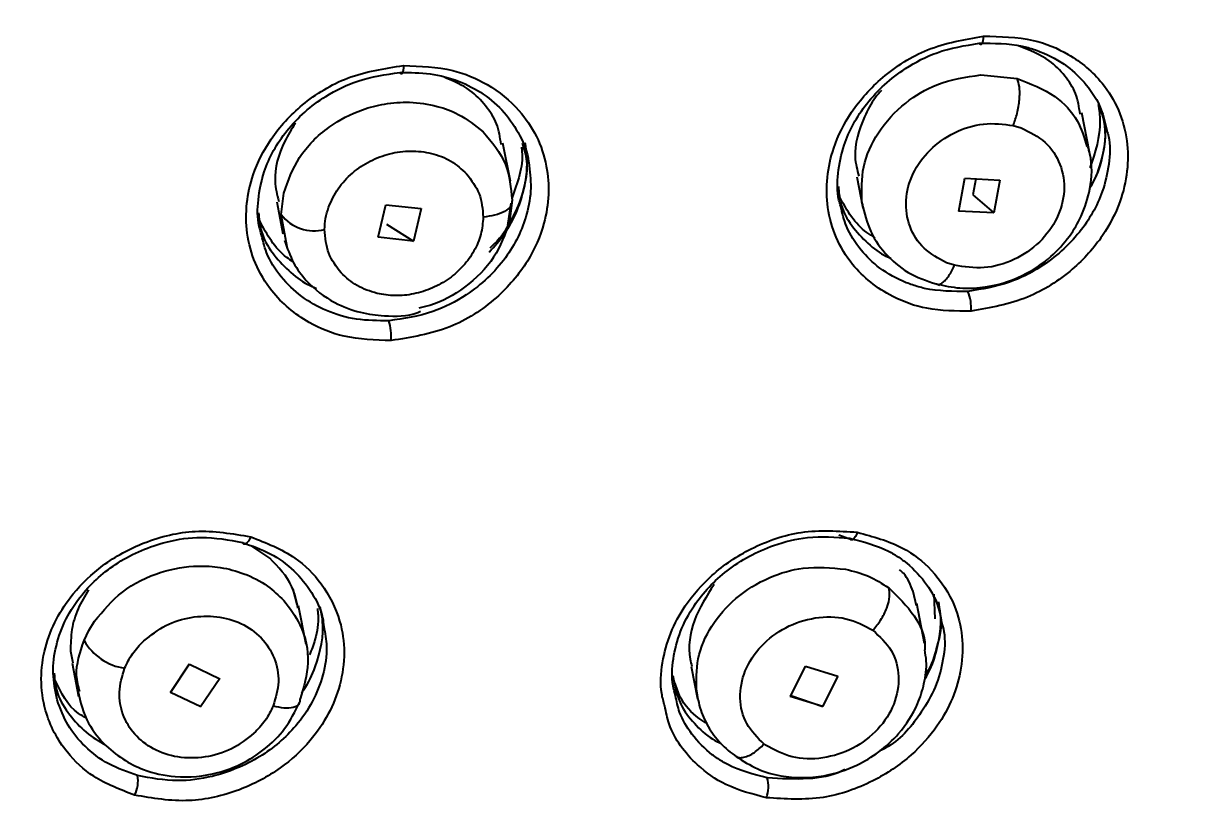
# Model space of a CAD drawing. Header units: millimetres. Extents: x 6110 to 6704, y -2661 to -1821.
# Drawn here: x 6325.734 to 6329.73, y -2180.77 to -2178.091 of the extents above; entities that cross this region are included whole.
import ezdxf

# ---------------------------------------------------------------- set-up
doc = ezdxf.new("R2010")
doc.units = ezdxf.units.MM
doc.header["$LTSCALE"] = 0.1
doc.layers.get('0').update_dxf_attribs({"lineweight": 15})
doc.layers.add('DIM', color=3, linetype='Continuous', lineweight=9)
doc.styles.get("Standard").update_dxf_attribs({"font": 'arial.ttf'})
doc.dimstyles.new('ISO-25', dxfattribs={"dimtxt": 2.5, "dimasz": 2.5, "dimexe": 1.25, "dimexo": 0.625, "dimtad": 1, "dimlfac": 5, "dimtxsty": 'Standard', "dimcen": 2.5, "dimadec": 0, "dimazin": 0, "dimtfac": 1, "dimtmove": 0, "dimatfit": 3, "dimfxl": 0, "dimarcsym": 0})

# ---------------------------------------------------------------- blocks, each defined once
blk = doc.blocks.new('*D49')
at = {"layer": 'Defpoints', "color": 0}
for p in [(6307.9519, -2080.7498), (6411.4918, -2580.4433), (6420.3266, -2580.4433)]:
    blk.add_point(p, dxfattribs=at)
at = {"layer": 'DIM', "color": 0, "lineweight": -2}
for p, q in [((6308.5769, -2080.7498), (6421.5766, -2080.7498)), ((6420.3266, -2084.7498), (6420.3266, -2576.4433)), ((6412.1168, -2580.4433), (6421.5766, -2580.4433))]:
    blk.add_line(p, q, dxfattribs=at)
at = {"layer": 'DIM', "color": 0}
for points in [[(6419.6599, -2084.7498), (6420.9932, -2084.7498), (6420.3266, -2080.7498)], [(6419.6599, -2576.4433), (6420.9932, -2576.4433), (6420.3266, -2580.4433)]]:
    blk.add_solid(points, dxfattribs=at)
at = {"layer": 'DIM', "color": 0, "insert": (6417.0795, -2330.5966), "char_height": 4, "attachment_point": 5, "rotation": 90}
blk.add_mtext('(2280)', dxfattribs=at)

msp = doc.modelspace()

# ---------------------------------------------------------------- linework, layer by layer
at = {"linetype": 'Continuous', "lineweight": 25}
for p, q in [((6329.0173, -2178.2679), (6329.142, -2178.2804)), ((6329.3905, -2178.533), (6329.3641, -2178.3979)), ((6329.1286, -2178.4417), (6329.1562, -2178.4499)), ((6327.4039, -2178.6328), (6327.3784, -2178.5026)), ((6328.5918, -2178.6172), (6328.6128, -2178.7244)), ((6328.9415, -2178.735), (6328.9625, -2178.6227)), ((6328.9622, -2178.6227), (6329.083, -2178.6286)), ((6328.9999, -2178.6245), (6328.9896, -2178.6799)), ((6329.083, -2178.6286), (6329.062, -2178.7409)), ((6326.6025, -2178.7035), (6326.6241, -2178.8136)), ((6326.6179, -2178.7469), (6326.6269, -2178.6735)), ((6327.3951, -2178.785), (6327.407, -2178.7081)), ((6327.4097, -2178.6978), (6327.4007, -2178.7712)), ((6328.9896, -2178.6799), (6329.062, -2178.7409)), ((6326.6385, -2178.858), (6326.6179, -2178.7469)), ((6326.9508, -2178.825), (6326.9771, -2178.7134)), ((6326.9771, -2178.7135), (6327.0976, -2178.7268)), ((6327.0976, -2178.7267), (6327.0713, -2178.8382)), ((6329.062, -2178.7409), (6328.9412, -2178.7349)), ((6326.9795, -2178.7802), (6327.0713, -2178.8382)), ((6327.0713, -2178.8382), (6326.9508, -2178.8249)), ((6328.9271, -2178.921), (6328.9002, -2178.9121)), ((6328.5735, -2179.8618), (6328.5305, -2179.8463)), ((6326.5786, -2179.9253), (6326.5175, -2179.8846)), ((6326.6583, -2180.0318), (6326.6718, -2180.0838)), ((6328.7973, -2180.0881), (6328.7852, -2180.04)), ((6328.8562, -2180.049), (6328.86, -2180.1332)), ((6326.7033, -2180.221), (6326.6775, -2180.0887)), ((6328.8243, -2180.218), (6328.7975, -2180.081)), ((6325.9588, -2180.1727), (6325.9782, -2180.1408)), ((6325.9421, -2180.2079), (6325.9588, -2180.1727)), ((6325.8956, -2180.2444), (6325.903, -2180.2844)), ((6325.9007, -2180.2848), (6325.923, -2180.3991)), ((6326.2379, -2180.3854), (6326.304, -2180.2878)), ((6326.3033, -2180.2884), (6326.4073, -2180.3387)), ((6328.0245, -2180.2963), (6328.0461, -2180.4072)), ((6328.3641, -2180.3997), (6328.4162, -2180.2951)), ((6328.4159, -2180.2951), (6328.5271, -2180.3295)), ((6326.4075, -2180.3382), (6326.3417, -2180.4354)), ((6328.527, -2180.3294), (6328.4749, -2180.4341)), ((6326.342, -2180.4355), (6326.2379, -2180.3854)), ((6328.475, -2180.4341), (6328.3639, -2180.3996)), ((6328.3657, -2180.3966), (6328.475, -2180.434))]:
    msp.add_line(p, q, dxfattribs=at)
at = {"linetype": 'Continuous', "lineweight": 25, "flags": 128}
for points in [[(6329.0262, -2178.1355), (6329.0255, -2178.1439), (6329.0244, -2178.1511), (6329.0229, -2178.1569), (6329.0211, -2178.1611), (6329.019, -2178.1635), (6329.0166, -2178.1641), (6329.0142, -2178.1627), (6329.0117, -2178.1596)], [(6327.0375, -2178.2361), (6327.0369, -2178.2444), (6327.0359, -2178.2516), (6327.0346, -2178.2574), (6327.0331, -2178.2616), (6327.0313, -2178.264), (6327.0293, -2178.2646), (6327.0273, -2178.2632), (6327.0253, -2178.26)], [(6326.5133, -2179.8521), (6326.5095, -2179.8599), (6326.5054, -2179.8665), (6326.5012, -2179.8716), (6326.4972, -2179.8752), (6326.4934, -2179.8769), (6326.49, -2179.8769), (6326.4871, -2179.875), (6326.4848, -2179.8714)], [(6328.5937, -2179.8363), (6328.5906, -2179.8443), (6328.5871, -2179.8511), (6328.5835, -2179.8565), (6328.5797, -2179.8602), (6328.5761, -2179.8622), (6328.5726, -2179.8622), (6328.5695, -2179.8604), (6328.5669, -2179.8568)]]:
    msp.add_lwpolyline(points, dxfattribs=at)
at = {"linetype": 'Continuous', "lineweight": 25}
for centre, radius, start, end in [((6326.7315, -2178.6593), 0.1435, 217.6444, 284.1488), ((6328.8382, -2179.0662), 0.1461, 355.2989, 22.4173), ((6326.8229, -2179.1657), 0.1728, 355.5905, 18.3938), ((6326.1096, -2180.1114), 0.1933, 209.959, 261.498), ((6326.025, -2180.6904), 0.102, 332.4525, 11.1672), ((6328.1868, -2180.7081), 0.1025, 337.9829, 16.8223)]:
    msp.add_arc(centre, radius, start, end, dxfattribs=at)
for points, knots in [([(6322.0888, -2167.9566), (6322.5399, -2167.9721), (6323.4501, -2168.0035), (6324.8965, -2168.2792), (6326.4055, -2168.7808), (6327.8861, -2169.5637), (6329.2039, -2170.5755), (6330.2972, -2171.7696), (6331.1552, -2173.1344), (6331.738, -2174.606), (6332.0396, -2176.1695), (6332.046, -2177.7528), (6331.7572, -2179.3387), (6331.1866, -2180.8551), (6330.3399, -2182.2852), (6329.2566, -2183.5636), (6327.9474, -2184.6755), (6326.4733, -2185.5721), (6324.8497, -2186.2386), (6323.1116, -2186.6783), (6321.9071, -2186.7351), (6321.293, -2186.764)], [0, 0, 0, 0, 0.041773, 0.084286, 0.13721, 0.19167, 0.244595, 0.299054, 0.351979, 0.406439, 0.459364, 0.513823, 0.566748, 0.621208, 0.674132, 0.728592, 0.781517, 0.835976, 0.888901, 0.94336, 1, 1, 1, 1]), ([(6321.3809, -2185.9566), (6321.6045, -2185.9521), (6322.0959, -2185.9424), (6322.797, -2185.8645), (6323.4932, -2185.741), (6324.1897, -2185.5701), (6324.9737, -2185.3151), (6325.8098, -2184.9581), (6326.6008, -2184.5285), (6327.3343, -2184.0423), (6328.0041, -2183.5074), (6328.6331, -2182.8998), (6329.1329, -2182.3164), (6329.5485, -2181.7439), (6329.8717, -2181.2236), (6330.1389, -2180.7127), (6330.3732, -2180.1857), (6330.5602, -2179.6697), (6330.701, -2179.1712), (6330.8106, -2178.68), (6330.8941, -2178.1625), (6330.919, -2177.7697), (6330.9307, -2177.586)], [0, 0, 0, 0, 0.0464086, 0.1019943, 0.1457751, 0.1926353, 0.2502527, 0.3164034, 0.3813084, 0.4380493, 0.5012503, 0.5626126, 0.6246974, 0.6667243, 0.7164237, 0.7588041, 0.7939083, 0.8444623, 0.8813604, 0.9103249, 0.9580831, 1, 1, 1, 1]), ([(6328.9838, -2179.0782), (6328.9325, -2179.0779), (6328.8374, -2179.0775), (6328.6933, -2179.0254), (6328.5845, -2178.9394), (6328.5173, -2178.8281), (6328.4886, -2178.7256), (6328.4869, -2178.6209), (6328.5116, -2178.5087), (6328.5714, -2178.3882), (6328.6799, -2178.2683), (6328.8371, -2178.1682), (6328.9611, -2178.1468), (6329.0262, -2178.1355)], [0, 0, 0, 0, 0.0960003, 0.177925, 0.298931, 0.3747016, 0.4477708, 0.5181301, 0.5857712, 0.67247, 0.7704316, 0.8796047, 1, 1, 1, 1]), ([(6329.0262, -2178.1355), (6329.0842, -2178.1364), (6329.1884, -2178.138), (6329.3294, -2178.1972), (6329.4297, -2178.2814), (6329.4937, -2178.3867), (6329.5218, -2178.4906), (6329.523, -2178.5982), (6329.4966, -2178.7096), (6329.4365, -2178.8275), (6329.3307, -2178.9443), (6329.1746, -2179.0448), (6329.0498, -2179.0666), (6328.9838, -2179.0782)], [0, 0, 0, 0, 0.1086369, 0.19484, 0.2993489, 0.3748055, 0.4502098, 0.5208359, 0.5914169, 0.673582, 0.7690879, 0.877887, 1, 1, 1, 1]), ([(6328.537, -2178.7189), (6328.5348, -2178.7119), (6328.5236, -2178.6762), (6328.5256, -2178.6042), (6328.5483, -2178.4903), (6328.6204, -2178.3587), (6328.7389, -2178.2522), (6328.875, -2178.1819), (6328.9629, -2178.1675), (6329.0117, -2178.1596)], [0, 0, 0, 0, 0.0295843, 0.1507824, 0.2758398, 0.4721507, 0.6833754, 0.82438, 1, 1, 1, 1]), ([(6329.0117, -2178.1596), (6329.0619, -2178.1595), (6329.1269, -2178.1594), (6329.1938, -2178.1786), (6329.2477, -2178.1979), (6329.313, -2178.2338), (6329.3833, -2178.3015), (6329.4313, -2178.3764), (6329.444, -2178.4336), (6329.4495, -2178.4583)], [0, 0, 0, 0, 0.239542, 0.310626, 0.348954, 0.530926, 0.691516, 0.866343, 1, 1, 1, 1]), ([(6329.3577, -2178.4029), (6329.3543, -2178.3786), (6329.3477, -2178.3302), (6329.306, -2178.2701), (6329.2455, -2178.2075), (6329.184, -2178.1833), (6329.1469, -2178.1687)], [0, 0, 0, 0, 0.216784, 0.432009, 0.657495, 1, 1, 1, 1]), ([(6326.9952, -2179.179), (6326.9403, -2179.1773), (6326.8403, -2179.1744), (6326.6967, -2179.1156), (6326.5911, -2179.0274), (6326.5257, -2178.917), (6326.4976, -2178.8135), (6326.4964, -2178.7099), (6326.5211, -2178.5993), (6326.5806, -2178.4803), (6326.6898, -2178.3621), (6326.8477, -2178.265), (6326.9723, -2178.246), (6327.0375, -2178.2361)], [0, 0, 0, 0, 0.10187, 0.185789, 0.299164, 0.376111, 0.44943, 0.519115, 0.585159, 0.672734, 0.771086, 0.88017, 1, 1, 1, 1]), ([(6326.5486, -2178.8094), (6326.5464, -2178.8023), (6326.5352, -2178.7664), (6326.5371, -2178.6948), (6326.5596, -2178.5816), (6326.6316, -2178.4516), (6326.7507, -2178.3469), (6326.8877, -2178.2794), (6326.9765, -2178.2669), (6327.0253, -2178.26)], [0, 0, 0, 0, 0.030071, 0.150543, 0.275422, 0.472815, 0.683248, 0.826099, 1, 1, 1, 1]), ([(6327.0375, -2178.2361), (6327.095, -2178.238), (6327.1974, -2178.2415), (6327.3331, -2178.2996), (6327.4311, -2178.3787), (6327.4975, -2178.4771), (6327.5305, -2178.5764), (6327.5383, -2178.6782), (6327.5206, -2178.7897), (6327.466, -2178.9149), (6327.357, -2179.042), (6327.1941, -2179.1476), (6327.0636, -2179.1682), (6326.9952, -2179.179)], [0, 0, 0, 0, 0.1068171, 0.1900325, 0.2851037, 0.3592953, 0.4335676, 0.5001233, 0.5665793, 0.6576897, 0.7603182, 0.8744114, 1, 1, 1, 1]), ([(6327.0253, -2178.26), (6327.0601, -2178.26), (6327.1298, -2178.26), (6327.2273, -2178.2867), (6327.3137, -2178.3315), (6327.3867, -2178.395), (6327.4378, -2178.4744), (6327.4642, -2178.5347), (6327.4667, -2178.5673), (6327.4667, -2178.5684)], [0, 0, 0, 0, 0.165579, 0.331175, 0.493641, 0.658904, 0.82928, 0.994069, 1, 1, 1, 1]), ([(6328.6096, -2178.7056), (6328.6085, -2178.6647), (6328.6063, -2178.5832), (6328.6611, -2178.4615), (6328.7507, -2178.3639), (6328.8737, -2178.2894), (6328.966, -2178.2756), (6329.0173, -2178.2679)], [0, 0, 0, 0, 0.196146, 0.391297, 0.596345, 0.775574, 1, 1, 1, 1]), ([(6327.372, -2178.5071), (6327.3686, -2178.4827), (6327.3619, -2178.434), (6327.3197, -2178.3727), (6327.2646, -2178.3135), (6327.2102, -2178.2905), (6327.1805, -2178.278)], [0, 0, 0, 0, 0.233255, 0.464681, 0.70765, 1, 1, 1, 1]), ([(6329.1286, -2178.4417), (6329.1333, -2178.428), (6329.1433, -2178.3993), (6329.1497, -2178.3594), (6329.1511, -2178.3296), (6329.1498, -2178.3027), (6329.1451, -2178.2893), (6329.142, -2178.2804)], [0, 0, 0, 0, 0.2328936, 0.4889962, 0.6211664, 0.7521897, 1, 1, 1, 1]), ([(6329.142, -2178.2804), (6329.1873, -2178.298), (6329.2699, -2178.3301), (6329.3523, -2178.4171), (6329.372, -2178.4834), (6329.381, -2178.5136)], [0, 0, 0, 0, 0.3986668, 0.7261444, 1, 1, 1, 1]), ([(6328.6767, -2178.3214), (6328.6697, -2178.3293), (6328.6453, -2178.3568), (6328.6061, -2178.4323), (6328.5762, -2178.529), (6328.5932, -2178.5941), (6328.5989, -2178.6158)], [0, 0, 0, 0, 0.093183, 0.32537, 0.775398, 1, 1, 1, 1]), ([(6326.6269, -2178.6735), (6326.6418, -2178.6315), (6326.6723, -2178.5455), (6326.7731, -2178.4456), (6326.8794, -2178.3896), (6326.9748, -2178.3651), (6327.0623, -2178.359), (6327.1487, -2178.372), (6327.2369, -2178.4043), (6327.2835, -2178.4417), (6327.3106, -2178.4634)], [0, 0, 0, 0, 0.1617758, 0.3314265, 0.4778938, 0.5666293, 0.6655307, 0.7778037, 0.871051, 1, 1, 1, 1]), ([(6329.391, -2178.6582), (6329.398, -2178.6459), (6329.4204, -2178.6071), (6329.4383, -2178.5371), (6329.4507, -2178.4568), (6329.4362, -2178.4105), (6329.4298, -2178.3901)], [0, 0, 0, 0, 0.14256, 0.453034, 0.758814, 1, 1, 1, 1]), ([(6329.4197, -2178.3694), (6329.4227, -2178.3885), (6329.4337, -2178.4597), (6329.4092, -2178.5333), (6329.3913, -2178.5871)], [0, 0, 0, 0, 0.267925, 1, 1, 1, 1]), ([(6326.6666, -2178.4342), (6326.6539, -2178.4544), (6326.6149, -2178.5161), (6326.5874, -2178.6128), (6326.6039, -2178.6794), (6326.6095, -2178.7022)], [0, 0, 0, 0, 0.242448, 0.740527, 1, 1, 1, 1]), ([(6327.3106, -2178.4634), (6327.3405, -2178.4989), (6327.3979, -2178.5672), (6327.4059, -2178.6554), (6327.4097, -2178.6978)], [0, 0, 0, 0, 0.5198486, 1, 1, 1, 1]), ([(6328.9002, -2178.9121), (6328.8725, -2178.8973), (6328.8174, -2178.8679), (6328.7687, -2178.7897), (6328.7548, -2178.6988), (6328.7796, -2178.605), (6328.8391, -2178.5221), (6328.9248, -2178.4617), (6329.0275, -2178.429), (6329.0947, -2178.4374), (6329.1286, -2178.4417)], [0, 0, 0, 0, 0.12521, 0.248745, 0.372534, 0.496594, 0.620179, 0.744042, 0.870525, 1, 1, 1, 1]), ([(6329.1562, -2178.4499), (6329.1853, -2178.4644), (6329.2431, -2178.4931), (6329.2945, -2178.5727), (6329.3093, -2178.6654), (6329.2839, -2178.761), (6329.2223, -2178.8456), (6329.1332, -2178.9062), (6329.028, -2178.9369), (6328.9608, -2178.9263), (6328.9271, -2178.921)], [0, 0, 0, 0, 0.126117, 0.250838, 0.374368, 0.497567, 0.621469, 0.746731, 0.873258, 1, 1, 1, 1]), ([(6329.4495, -2178.4583), (6329.4515, -2178.4649), (6329.4624, -2178.5014), (6329.4586, -2178.5737), (6329.4336, -2178.6871), (6329.3605, -2178.816), (6329.2427, -2178.92), (6329.1081, -2178.9886), (6329.0214, -2179.0027), (6328.9733, -2179.0105)], [0, 0, 0, 0, 0.027925, 0.154847, 0.278571, 0.474156, 0.684752, 0.825278, 1, 1, 1, 1]), ([(6329.4403, -2178.4343), (6329.4422, -2178.4517), (6329.4465, -2178.4912), (6329.4294, -2178.5652), (6329.4121, -2178.6222), (6329.3923, -2178.6508), (6329.391, -2178.6525)], [0, 0, 0, 0, 0.259772, 0.5883, 0.974932, 1, 1, 1, 1]), ([(6327.3313, -2178.8759), (6327.3491, -2178.856), (6327.3882, -2178.8124), (6327.4296, -2178.7345), (6327.455, -2178.6498), (6327.4667, -2178.5694), (6327.4521, -2178.5228), (6327.4458, -2178.5025)], [0, 0, 0, 0, 0.184935, 0.404442, 0.621211, 0.83546, 1, 1, 1, 1]), ([(6327.4538, -2178.5001), (6327.4578, -2178.5327), (6327.4643, -2178.5872), (6327.4474, -2178.6776), (6327.4115, -2178.7622), (6327.3722, -2178.8283), (6327.3381, -2178.8577), (6327.3331, -2178.862)], [0, 0, 0, 0, 0.283692, 0.474161, 0.698051, 0.956052, 1, 1, 1, 1]), ([(6326.7804, -2178.7223), (6326.7902, -2178.7004), (6326.8096, -2178.6571), (6326.8603, -2178.6029), (6326.9213, -2178.5617), (6326.99, -2178.5358), (6327.0627, -2178.5263), (6327.135, -2178.5348), (6327.2027, -2178.5608), (6327.2368, -2178.5918), (6327.2539, -2178.6072)], [0, 0, 0, 0, 0.127227, 0.251982, 0.373859, 0.494632, 0.616765, 0.742288, 0.871152, 1, 1, 1, 1]), ([(6327.442, -2178.5159), (6327.4426, -2178.5208), (6327.4501, -2178.5786), (6327.4284, -2178.6378), (6327.4086, -2178.6919)], [0, 0, 0, 0, 0.084538, 1, 1, 1, 1]), ([(6328.8656, -2178.985), (6328.892, -2178.9908), (6328.9431, -2179.002), (6329.0437, -2178.998), (6329.1543, -2178.9656), (6329.2547, -2178.8991), (6329.3209, -2178.8266), (6329.3671, -2178.7483), (6329.397, -2178.6527), (6329.401, -2178.5684), (6329.3868, -2178.5218), (6329.3841, -2178.5131)], [0, 0, 0, 0, 0.0999423, 0.1934191, 0.3588493, 0.4970682, 0.6087048, 0.7042774, 0.8218179, 0.9667451, 1, 1, 1, 1]), ([(6327.4667, -2178.5684), (6327.4705, -2178.5975), (6327.4781, -2178.6558), (6327.4591, -2178.7691), (6327.3944, -2178.9037), (6327.2733, -2179.0168), (6327.1313, -2179.0902), (6327.038, -2179.1037), (6326.9869, -2179.1111)], [0, 0, 0, 0, 0.1174042, 0.2352577, 0.4434339, 0.6641121, 0.815742, 1, 1, 1, 1]), ([(6327.2539, -2178.6072), (6327.2706, -2178.6292), (6327.3038, -2178.6731), (6327.3085, -2178.7283), (6327.3108, -2178.7559)], [0, 0, 0, 0, 0.5011691, 1, 1, 1, 1]), ([(6328.5289, -2178.6513), (6328.5304, -2178.6691), (6328.5363, -2178.7422), (6328.6011, -2178.8213), (6328.6682, -2178.8795), (6328.7012, -2178.8938), (6328.7092, -2178.8972)], [0, 0, 0, 0, 0.163574, 0.672373, 0.92079, 1, 1, 1, 1]), ([(6327.4097, -2178.6978), (6327.4094, -2178.7045), (6327.4087, -2178.7184), (6327.3864, -2178.7368), (6327.3525, -2178.7505), (6327.3243, -2178.7541), (6327.3108, -2178.7559)], [0, 0, 0, 0, 0.250125, 0.511564, 0.766635, 1, 1, 1, 1]), ([(6328.6549, -2178.8265), (6328.6452, -2178.8209), (6328.5901, -2178.7888), (6328.5592, -2178.7338), (6328.5337, -2178.6885)], [0, 0, 0, 0, 0.176107, 1, 1, 1, 1]), ([(6328.61, -2178.7085), (6328.618, -2178.7417), (6328.634, -2178.808), (6328.6946, -2178.8917), (6328.7762, -2178.9572), (6328.8436, -2178.9782), (6328.8773, -2178.9887)], [0, 0, 0, 0, 0.25024, 0.500346, 0.750211, 1, 1, 1, 1]), ([(6326.5404, -2178.7409), (6326.542, -2178.7592), (6326.5483, -2178.8332), (6326.6139, -2178.915), (6326.6872, -2178.9777), (6326.7261, -2178.9945), (6326.7395, -2179.0003)], [0, 0, 0, 0, 0.159257, 0.643037, 0.877798, 1, 1, 1, 1]), ([(6326.7666, -2178.7984), (6326.7673, -2178.7856), (6326.7687, -2178.76), (6326.7765, -2178.7349), (6326.7804, -2178.7223)], [0, 0, 0, 0, 0.500058, 1, 1, 1, 1]), ([(6328.9733, -2179.0105), (6328.9226, -2179.0105), (6328.8568, -2179.0105), (6328.7893, -2178.9909), (6328.7358, -2178.9714), (6328.6715, -2178.9357), (6328.6023, -2178.8691), (6328.5555, -2178.7967), (6328.5425, -2178.742), (6328.537, -2178.7189)], [0, 0, 0, 0, 0.2451732, 0.3180884, 0.357578, 0.5389363, 0.6995129, 0.8728387, 1, 1, 1, 1]), ([(6326.6593, -2178.909), (6326.6518, -2178.9043), (6326.5988, -2178.8706), (6326.5694, -2178.8159), (6326.5442, -2178.7689)], [0, 0, 0, 0, 0.141276, 1, 1, 1, 1]), ([(6327.3108, -2178.7559), (6327.3091, -2178.7756), (6327.3056, -2178.815), (6327.2812, -2178.8724), (6327.2442, -2178.9244), (6327.1952, -2178.968), (6327.1372, -2179.001), (6327.0737, -2179.0209), (6327.0086, -2179.0279), (6326.9674, -2179.021), (6326.947, -2179.0175)], [0, 0, 0, 0, 0.124641, 0.249319, 0.374243, 0.499579, 0.625395, 0.751661, 0.877423, 1, 1, 1, 1]), ([(6327.4007, -2178.7712), (6327.3857, -2178.8134), (6327.3555, -2178.8988), (6327.254, -2178.9985), (6327.1589, -2179.0522), (6327.1023, -2179.0649), (6327.0898, -2179.0677)], [0, 0, 0, 0, 0.308478, 0.624035, 0.916607, 1, 1, 1, 1]), ([(6326.9869, -2179.1111), (6326.9495, -2179.111), (6326.8748, -2179.1106), (6326.7729, -2179.08), (6326.6847, -2179.0304), (6326.6148, -2178.9623), (6326.5669, -2178.887), (6326.554, -2178.8324), (6326.5486, -2178.8094)], [0, 0, 0, 0, 0.179759, 0.359532, 0.527629, 0.700592, 0.873943, 1, 1, 1, 1]), ([(6326.8233, -2178.9469), (6326.8069, -2178.9253), (6326.7737, -2178.8816), (6326.769, -2178.8264), (6326.7666, -2178.7984)], [0, 0, 0, 0, 0.492584, 1, 1, 1, 1]), ([(6326.6295, -2178.8358), (6326.6386, -2178.862), (6326.6558, -2178.9118), (6326.7119, -2178.988), (6326.7906, -2179.0488), (6326.8862, -2179.0846), (6326.9809, -2179.0963), (6327.0539, -2179.0972), (6327.0929, -2179.0801), (6327.0961, -2179.0787)], [0, 0, 0, 0, 0.1434758, 0.271747, 0.4844877, 0.6458595, 0.7875288, 0.9822467, 1, 1, 1, 1]), ([(6326.947, -2179.0175), (6326.9231, -2179.01), (6326.8754, -2178.9951), (6326.8406, -2178.9629), (6326.8233, -2178.9469)], [0, 0, 0, 0, 0.502595, 1, 1, 1, 1]), ([(6328.8704, -2178.9864), (6328.8715, -2178.9865), (6328.8759, -2178.9869), (6328.8848, -2178.982), (6328.8964, -2178.972), (6328.9112, -2178.9536), (6328.9209, -2178.9338), (6328.9271, -2178.921)], [0, 0, 0, 0, 0.065132, 0.263106, 0.459512, 0.650195, 1, 1, 1, 1]), ([(6326.1154, -2180.7376), (6326.0663, -2180.7189), (6325.9768, -2180.6848), (6325.8692, -2180.5838), (6325.8073, -2180.4666), (6325.7904, -2180.3409), (6325.8046, -2180.2336), (6325.8431, -2180.1345), (6325.9076, -2180.0369), (6326.007, -2179.9421), (6326.1509, -2179.8636), (6326.3307, -2179.8205), (6326.4506, -2179.8412), (6326.5133, -2179.8521)], [0, 0, 0, 0, 0.1019474, 0.1859598, 0.2995658, 0.376417, 0.4496812, 0.5193512, 0.5854207, 0.6729609, 0.7712574, 0.8802655, 1, 1, 1, 1]), ([(6327.9334, -2180.4318), (6327.9294, -2180.4178), (6327.916, -2180.3708), (6327.9222, -2180.2847), (6327.9496, -2180.1824), (6328.0054, -2180.0787), (6328.0959, -2179.9752), (6328.2319, -2179.8839), (6328.4077, -2179.8234), (6328.5297, -2179.8319), (6328.5937, -2179.8363)], [0, 0, 0, 0, 0.046922, 0.158279, 0.265494, 0.368556, 0.500727, 0.650062, 0.81648, 1, 1, 1, 1]), ([(6325.8494, -2180.4109), (6325.8434, -2180.3806), (6325.8312, -2180.3201), (6325.8433, -2180.2249), (6325.8769, -2180.1331), (6325.9429, -2180.0319), (6326.0563, -2179.931), (6326.204, -2179.8685), (6326.3533, -2179.8469), (6326.4382, -2179.8627), (6326.4848, -2179.8714)], [0, 0, 0, 0, 0.103009, 0.205486, 0.307608, 0.408026, 0.569308, 0.741257, 0.85795, 1, 1, 1, 1]), ([(6326.5133, -2179.8521), (6326.5666, -2179.8729), (6326.6616, -2179.91), (6326.7648, -2180.0146), (6326.8217, -2180.1278), (6326.8387, -2180.2484), (6326.8239, -2180.3576), (6326.7833, -2180.4608), (6326.7156, -2180.5595), (6326.6139, -2180.6528), (6326.4718, -2180.7278), (6326.295, -2180.7689), (6326.1772, -2180.7483), (6326.1154, -2180.7376)], [0, 0, 0, 0, 0.111025, 0.197938, 0.298785, 0.374955, 0.451231, 0.522126, 0.592986, 0.678575, 0.774948, 0.88208, 1, 1, 1, 1]), ([(6327.9702, -2180.3966), (6327.967, -2180.3855), (6327.9555, -2180.3455), (6327.96, -2180.27), (6327.9837, -2180.1764), (6328.0404, -2180.0695), (6328.1445, -2179.9585), (6328.286, -2179.8826), (6328.433, -2179.8462), (6328.5191, -2179.8531), (6328.5669, -2179.8568)], [0, 0, 0, 0, 0.041782, 0.149743, 0.259196, 0.367582, 0.539021, 0.723481, 0.846624, 1, 1, 1, 1]), ([(6328.5937, -2179.8363), (6328.6477, -2179.851), (6328.7445, -2179.8772), (6328.859, -2179.9684), (6328.9283, -2180.0745), (6328.9576, -2180.1924), (6328.9539, -2180.3004), (6328.924, -2180.4057), (6328.8671, -2180.5083), (6328.777, -2180.6091), (6328.6445, -2180.6981), (6328.4696, -2180.7592), (6328.3467, -2180.7509), (6328.2818, -2180.7465)], [0, 0, 0, 0, 0.108631, 0.194826, 0.299315, 0.374762, 0.450157, 0.520778, 0.591354, 0.673529, 0.769049, 0.877865, 1, 1, 1, 1]), ([(6328.5669, -2179.8568), (6328.6137, -2179.8687), (6328.6743, -2179.884), (6328.731, -2179.9186), (6328.7756, -2179.9502), (6328.8252, -2180.001), (6328.869, -2180.0738), (6328.8789, -2180.1244), (6328.883, -2180.1457)], [0, 0, 0, 0, 0.296186, 0.384073, 0.431454, 0.656449, 0.855004, 1, 1, 1, 1]), ([(6326.4848, -2179.8714), (6326.5177, -2179.8829), (6326.5835, -2179.9059), (6326.6642, -2179.9657), (6326.7244, -2180.0409), (6326.7585, -2180.1076), (6326.7631, -2180.1497), (6326.7642, -2180.1595)], [0, 0, 0, 0, 0.233246, 0.466508, 0.695522, 0.928714, 1, 1, 1, 1]), ([(6326.6754, -2180.0964), (6326.6701, -2180.0711), (6326.6565, -2180.0052), (6326.6083, -2179.9558), (6326.5786, -2179.9253)], [0, 0, 0, 0, 0.383119, 1, 1, 1, 1]), ([(6325.9782, -2180.1408), (6326.0077, -2180.1054), (6326.0682, -2180.033), (6326.1981, -2179.9691), (6326.3164, -2179.9489), (6326.4128, -2179.9553), (6326.4947, -2179.977), (6326.5699, -2180.0154), (6326.6091, -2180.0531), (6326.6269, -2180.0702)], [0, 0, 0, 0, 0.1857237, 0.38049, 0.5486389, 0.6505107, 0.7640541, 0.8929484, 1, 1, 1, 1]), ([(6328.0432, -2180.3843), (6328.0419, -2180.3461), (6328.0392, -2180.2691), (6328.0894, -2180.1557), (6328.1744, -2180.0572), (6328.2855, -2179.9893), (6328.4176, -2179.95), (6328.5048, -2179.9584), (6328.5533, -2179.963)], [0, 0, 0, 0, 0.1621164, 0.3270969, 0.4901894, 0.662195, 0.8122733, 1, 1, 1, 1]), ([(6328.5533, -2179.963), (6328.5803, -2179.9698), (6328.6343, -2179.9835), (6328.6789, -2180.0124), (6328.7013, -2180.0269)], [0, 0, 0, 0, 0.499996, 1, 1, 1, 1]), ([(6328.7852, -2180.04), (6328.7766, -2180.0172), (6328.7659, -2179.9888), (6328.743, -2179.969), (6328.7384, -2179.965)], [0, 0, 0, 0, 0.801337, 1, 1, 1, 1]), ([(6328.1028, -2180.0157), (6328.0769, -2180.0557), (6328.0247, -2180.1365), (6328.0118, -2180.2382), (6328.0243, -2180.2878), (6328.0264, -2180.2959)], [0, 0, 0, 0, 0.450733, 0.909406, 1, 1, 1, 1]), ([(6328.647, -2180.1724), (6328.6563, -2180.1611), (6328.6758, -2180.1373), (6328.6967, -2180.0954), (6328.7072, -2180.055), (6328.7032, -2180.0361), (6328.7013, -2180.0269)], [0, 0, 0, 0, 0.232868, 0.488866, 0.751052, 1, 1, 1, 1]), ([(6328.7013, -2180.0269), (6328.7326, -2180.057), (6328.7908, -2180.1129), (6328.8274, -2180.1931), (6328.8256, -2180.2348), (6328.8254, -2180.2391)], [0, 0, 0, 0, 0.511034, 0.949248, 1, 1, 1, 1]), ([(6325.9572, -2180.0334), (6325.9444, -2180.0549), (6325.9184, -2180.0985), (6325.8968, -2180.1708), (6325.896, -2180.2196), (6325.8956, -2180.2444)], [0, 0, 0, 0, 0.322398, 0.655648, 1, 1, 1, 1]), ([(6326.6269, -2180.0702), (6326.6471, -2180.097), (6326.6944, -2180.1597), (6326.72, -2180.281), (6326.6953, -2180.3668), (6326.6834, -2180.408)], [0, 0, 0, 0, 0.279804, 0.654206, 1, 1, 1, 1]), ([(6326.6881, -2180.3854), (6326.6905, -2180.3824), (6326.7115, -2180.3557), (6326.7468, -2180.2737), (6326.769, -2180.1742), (6326.7548, -2180.1079), (6326.7514, -2180.0922)], [0, 0, 0, 0, 0.0344936, 0.3087388, 0.8352513, 1, 1, 1, 1]), ([(6326.7422, -2180.0975), (6326.7431, -2180.1053), (6326.7473, -2180.1404), (6326.7391, -2180.1952), (6326.7218, -2180.2397), (6326.7151, -2180.257)], [0, 0, 0, 0, 0.146949, 0.667547, 1, 1, 1, 1]), ([(6328.8239, -2180.3409), (6328.8269, -2180.3364), (6328.8462, -2180.3068), (6328.874, -2180.2215), (6328.888, -2180.133), (6328.8723, -2180.08), (6328.871, -2180.0759)], [0, 0, 0, 0, 0.054846, 0.358429, 0.949645, 1, 1, 1, 1]), ([(6328.8723, -2180.0751), (6328.8795, -2180.1219), (6328.8869, -2180.1692), (6328.8688, -2180.2199), (6328.8686, -2180.2204)], [0, 0, 0, 0, 0.989071, 1, 1, 1, 1]), ([(6326.1466, -2180.2088), (6326.1709, -2180.1896), (6326.2189, -2180.1519), (6326.3084, -2180.1245), (6326.3984, -2180.1218), (6326.4832, -2180.1458), (6326.5534, -2180.1953), (6326.5986, -2180.2657), (6326.615, -2180.3487), (6326.5986, -2180.4042), (6326.5904, -2180.4318)], [0, 0, 0, 0, 0.125392, 0.247118, 0.36741, 0.489931, 0.617011, 0.745334, 0.872976, 1, 1, 1, 1]), ([(6328.2744, -2180.5629), (6328.252, -2180.541), (6328.2076, -2180.4975), (6328.1859, -2180.4055), (6328.2032, -2180.3103), (6328.2596, -2180.2233), (6328.346, -2180.1581), (6328.4497, -2180.1244), (6328.5589, -2180.1252), (6328.6175, -2180.1566), (6328.647, -2180.1724)], [0, 0, 0, 0, 0.125218, 0.248566, 0.372043, 0.495668, 0.618933, 0.743085, 0.870615, 1, 1, 1, 1]), ([(6328.883, -2180.1457), (6328.8858, -2180.1559), (6328.8971, -2180.1963), (6328.8907, -2180.2725), (6328.8651, -2180.3673), (6328.8056, -2180.4705), (6328.7401, -2180.5511), (6328.6809, -2180.5809), (6328.6714, -2180.5857)], [0, 0, 0, 0, 0.067019, 0.265073, 0.457929, 0.645922, 0.943182, 1, 1, 1, 1]), ([(6326.7642, -2180.1595), (6326.7685, -2180.1822), (6326.7787, -2180.2363), (6326.7645, -2180.3253), (6326.7284, -2180.4181), (6326.66, -2180.5177), (6326.5463, -2180.6152), (6326.4004, -2180.6748), (6326.2538, -2180.6948), (6326.1706, -2180.6792), (6326.125, -2180.6706)], [0, 0, 0, 0, 0.079279, 0.189218, 0.295991, 0.399697, 0.563314, 0.737755, 0.856373, 1, 1, 1, 1]), ([(6328.647, -2180.1724), (6328.6706, -2180.1941), (6328.7174, -2180.2372), (6328.7415, -2180.3303), (6328.7253, -2180.4269), (6328.669, -2180.5154), (6328.5814, -2180.582), (6328.4759, -2180.6158), (6328.3663, -2180.6141), (6328.3082, -2180.5823), (6328.2792, -2180.5665)], [0, 0, 0, 0, 0.126075, 0.250713, 0.374166, 0.497369, 0.621398, 0.746857, 0.873516, 1, 1, 1, 1]), ([(6325.9269, -2180.382), (6325.9222, -2180.3637), (6325.9078, -2180.3068), (6325.9282, -2180.2479), (6325.9421, -2180.2079)], [0, 0, 0, 0, 0.322116, 1, 1, 1, 1]), ([(6326.081, -2180.3025), (6326.0892, -2180.2855), (6326.1055, -2180.2515), (6326.1329, -2180.223), (6326.1466, -2180.2088)], [0, 0, 0, 0, 0.499962, 1, 1, 1, 1]), ([(6328.8686, -2180.2204), (6328.8613, -2180.2501), (6328.8524, -2180.2866), (6328.8296, -2180.3204), (6328.8254, -2180.3267)], [0, 0, 0, 0, 0.815726, 1, 1, 1, 1]), ([(6328.1777, -2180.6043), (6328.2018, -2180.6202), (6328.2482, -2180.6506), (6328.3499, -2180.6797), (6328.469, -2180.68), (6328.5844, -2180.6428), (6328.6706, -2180.5908), (6328.7454, -2180.5219), (6328.7979, -2180.44), (6328.825, -2180.3538), (6328.834, -2180.2902), (6328.8272, -2180.2521), (6328.825, -2180.2394)], [0, 0, 0, 0, 0.0996659, 0.191657, 0.3493586, 0.473998, 0.566772, 0.6636457, 0.792656, 0.8702685, 0.9567635, 1, 1, 1, 1]), ([(6326.5247, -2180.5257), (6326.5, -2180.545), (6326.4505, -2180.5838), (6326.3566, -2180.6114), (6326.2622, -2180.6116), (6326.1775, -2180.5832), (6326.112, -2180.5318), (6326.0715, -2180.4637), (6326.0568, -2180.3838), (6326.0729, -2180.3299), (6326.081, -2180.3025)], [0, 0, 0, 0, 0.12707, 0.2547783, 0.3831578, 0.5098333, 0.6320023, 0.7522741, 0.8742954, 1, 1, 1, 1]), ([(6325.8391, -2180.3199), (6325.8415, -2180.3433), (6325.8469, -2180.3955), (6325.8908, -2180.4625), (6325.9455, -2180.5242), (6325.9935, -2180.5526), (6326.017, -2180.5665)], [0, 0, 0, 0, 0.221273, 0.493325, 0.752332, 1, 1, 1, 1]), ([(6325.9501, -2180.4742), (6325.9407, -2180.469), (6325.8883, -2180.4401), (6325.8636, -2180.3872), (6325.8433, -2180.3438)], [0, 0, 0, 0, 0.180722, 1, 1, 1, 1]), ([(6327.9616, -2180.3279), (6327.9678, -2180.3619), (6327.9789, -2180.4231), (6328.0341, -2180.4931), (6328.0814, -2180.5391), (6328.1172, -2180.5565), (6328.127, -2180.5612)], [0, 0, 0, 0, 0.3428115, 0.6157811, 0.8950172, 1, 1, 1, 1]), ([(6325.9177, -2180.3643), (6325.9261, -2180.404), (6325.9416, -2180.4773), (6326.0044, -2180.5602), (6326.073, -2180.6159), (6326.1533, -2180.6568), (6326.2636, -2180.6816), (6326.3818, -2180.6704), (6326.485, -2180.6316), (6326.5644, -2180.5812), (6326.6363, -2180.5102), (6326.6656, -2180.4508), (6326.6808, -2180.42)], [0, 0, 0, 0, 0.117388, 0.21673, 0.29942, 0.379532, 0.489795, 0.62998, 0.711382, 0.800115, 0.896266, 1, 1, 1, 1]), ([(6328.0788, -2180.4926), (6328.0696, -2180.4867), (6328.0322, -2180.463), (6327.9884, -2180.417), (6327.9736, -2180.3693), (6327.9683, -2180.3524)], [0, 0, 0, 0, 0.174756, 0.708539, 1, 1, 1, 1]), ([(6328.0414, -2180.3772), (6328.0455, -2180.4004), (6328.0537, -2180.4469), (6328.085, -2180.5111), (6328.1284, -2180.5685), (6328.1672, -2180.5974), (6328.1866, -2180.6118)], [0, 0, 0, 0, 0.2485, 0.498444, 0.74922, 1, 1, 1, 1]), ([(6326.125, -2180.6706), (6326.0913, -2180.6588), (6326.0239, -2180.6352), (6325.9439, -2180.5739), (6325.882, -2180.4993), (6325.8604, -2180.4406), (6325.8494, -2180.4109)], [0, 0, 0, 0, 0.256483, 0.512986, 0.753039, 1, 1, 1, 1]), ([(6326.5904, -2180.4318), (6326.603, -2180.4344), (6326.6295, -2180.4397), (6326.6613, -2180.4374), (6326.6823, -2180.427), (6326.6831, -2180.4142), (6326.6834, -2180.408)], [0, 0, 0, 0, 0.233277, 0.488311, 0.749782, 1, 1, 1, 1]), ([(6328.2849, -2180.6784), (6328.2376, -2180.6664), (6328.1764, -2180.6509), (6328.1192, -2180.6156), (6328.075, -2180.5839), (6328.0262, -2180.5336), (6327.9839, -2180.4635), (6327.9741, -2180.4157), (6327.9702, -2180.3966)], [0, 0, 0, 0, 0.30412, 0.39456, 0.443534, 0.668479, 0.867647, 1, 1, 1, 1]), ([(6326.5904, -2180.4318), (6326.5822, -2180.4489), (6326.5658, -2180.4829), (6326.5384, -2180.5114), (6326.5247, -2180.5257)], [0, 0, 0, 0, 0.4999617, 1, 1, 1, 1]), ([(6328.2818, -2180.7465), (6328.2339, -2180.7342), (6328.145, -2180.7113), (6328.0268, -2180.6258), (6327.9534, -2180.5297), (6327.9376, -2180.4527), (6327.9334, -2180.4318)], [0, 0, 0, 0, 0.279156, 0.51737, 0.869184, 1, 1, 1, 1]), ([(6328.1808, -2180.6071), (6328.1834, -2180.6079), (6328.1903, -2180.6101), (6328.2045, -2180.6083), (6328.2221, -2180.6022), (6328.2459, -2180.5891), (6328.2632, -2180.5732), (6328.2744, -2180.5629)], [0, 0, 0, 0, 0.111378, 0.299406, 0.486126, 0.667481, 1, 1, 1, 1]), ([(6328.2792, -2180.5665), (6328.2784, -2180.5659), (6328.2767, -2180.5647), (6328.2752, -2180.5635), (6328.2744, -2180.5629)], [0, 0, 0, 0, 0.500272, 1, 1, 1, 1]), ([(6328.5513, -2180.6497), (6328.548, -2180.6514), (6328.5098, -2180.6723), (6328.4156, -2180.6864), (6328.3315, -2180.6813), (6328.2849, -2180.6784)], [0, 0, 0, 0, 0.039771, 0.467803, 1, 1, 1, 1])]:
    msp.add_open_spline(points, degree=3, knots=knots, dxfattribs=at)
msp.add_open_spline([(6330.8559, -2177.5669), (6330.833, -2177.8657), (6330.7872, -2178.4632), (6330.5847, -2179.3491), (6330.2868, -2180.2142), (6329.8873, -2181.0486), (6329.3933, -2181.8424), (6328.8101, -2182.5865), (6328.1445, -2183.2722), (6327.4043, -2183.8915), (6326.5981, -2184.4371), (6325.7352, -2184.9029), (6324.8257, -2185.2833), (6323.8802, -2185.5738), (6322.9096, -2185.7716), (6321.9257, -2185.872), (6320.938, -2185.8827), (6320.2894, -2185.8083), (6319.9651, -2185.7711)], degree=3, dxfattribs=at)

# ---------------------------------------------------------------- dimensions: what is measured, and where the dimension line sits
at = {"layer": 'DIM'}
dim = msp.add_linear_dim(base=(6420.3266, -2580.4433), p1=(6307.9519, -2080.7498), p2=(6411.4918, -2580.4433), angle=90, text='(2280)', dimstyle='ISO-25', override={"dimtxt": 4, "dimasz": 4, "dimlfac": 4, "dimadec": 1, "dimfxl": 1.25}, dxfattribs=at)
dim.commit()
dim.dimension.update_dxf_attribs({"geometry": '*D49', "text_midpoint": (6420.3266, -2330.5966), "dimtype": 160})

doc.saveas('drawing.dxf')
